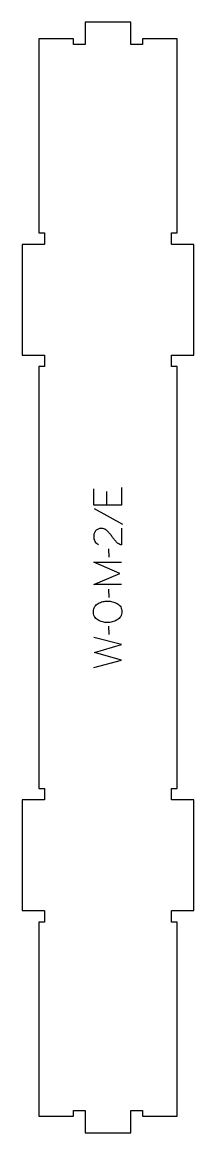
# Model space of a CAD drawing. Extents: x 0 to 186, y 0 to 1200.
import ezdxf

# ---------------------------------------------------------------- set-up
doc = ezdxf.new("R2010")
doc.units = 0
doc.layers.add('1_ANYTOOL_1MMDEEP_LABELS_S', color=2, linetype='CONTINUOUS')
doc.layers.add('4_ANYTOOL_CUTTHROUGH_OUTSI', color=5, linetype='CONTINUOUS')

msp = doc.modelspace()

# ---------------------------------------------------------------- linework, layer by layer
at = {"layer": '1_ANYTOOL_1MMDEEP_LABELS_S'}
for p, q in [((91.228571, 692.492857), (91.228571, 677.835714)), ((77.771429, 674.407143), (108.542857, 657.221428)), ((93.414286, 630.607143), (93.5, 621.821428)), ((93.414286, 587.107143), (93.5, 578.321428)), ((93.414286, 547.078571), (93.5, 538.292857))]:
    msp.add_line(p, q, dxfattribs=at)
for points in [[(107.3, 696.778571), (107.3, 677.835714), (77.3, 677.835714), (77.3, 695.664286)], [(107.3, 592.25), (77.3, 592.25), (105.671429, 604.25), (77.428571, 616.25), (107.3, 616.25)], [(77.3, 502.721428), (107.3, 510.435714), (78.2, 518.878571), (107.3, 527.364286), (77.3, 534.864286)]]:
    msp.add_lwpolyline(points, dxfattribs=at)
msp.add_lwpolyline([(107.257143, 653.192857), (107.214286, 634.892857, -0.034491), (105.466954, 635.555635, -0.037732), (103.833929, 636.4625, -0.037744), (102.359292, 637.601794, -0.03482), (101.064286, 638.942857, -0.00859), (98.665703, 641.902082, -0.008791), (96.371429, 644.942857, 0.020588), (94.137986, 647.762145, 0.025206), (91.657143, 650.364286, 0.046908), (90.355901, 651.384881, 0.051091), (88.882143, 652.132143, 0.050722), (87.233968, 652.580876, 0.041139), (85.528571, 652.721428, 0.039396), (83.720986, 652.578784, 0.058519), (81.982143, 652.089286, 0.060358), (80.575027, 651.298728, 0.061397), (79.4, 650.192857, 0.048006), (78.47804, 648.8369, 0.045901), (77.825, 647.332143, 0.045216), (77.42244, 645.592081, 0.034258), (77.3, 643.807143, 0.055622), (77.593987, 641.172572, 0.079896), (78.575, 638.728571, 0.080617), (80.2407, 636.759184, 0.060287), (82.4, 635.321428)], format="xyb", dxfattribs=at)
msp.add_lwpolyline([(76.957143, 563.15, -0.064784), (77.305064, 565.823955, -0.088904), (78.435714, 568.25, -0.05419), (80.127844, 570.172564, -0.051179), (82.185714, 571.7, -0.041653), (84.614487, 572.882199, -0.036749), (87.2, 573.671428, -0.024892), (89.819263, 574.129208, -0.030823), (92.471429, 574.292857, -0.034269), (95.043925, 574.116337, -0.031918), (97.571429, 573.601786, -0.031725), (100.180825, 572.713598, -0.026303), (102.671429, 571.528571, -0.058719), (104.833176, 570.004791, -0.077745), (106.496429, 567.966071, -0.077243), (107.475266, 565.479083, -0.055252), (107.771429, 562.807143, -0.054051), (107.472849, 560.053218, -0.077615), (106.475, 557.4875, -0.078558), (104.787927, 555.412426, -0.060481), (102.585714, 553.871428, -0.02629), (100.046495, 552.684768, -0.031299), (97.389286, 551.798214, -0.031469), (94.80247, 551.283176, -0.033416), (92.171429, 551.107143, -0.032847), (89.45448, 551.28582, -0.035049), (86.7875, 551.830357, -0.03503), (84.210461, 552.746331, -0.032231), (81.778571, 554, -0.062518), (79.711477, 555.621888, -0.074052), (78.1625, 557.733928, -0.072322), (77.231609, 560.360782, -0.049083)], format="xyb", close=True, dxfattribs=at)
at = {"layer": '4_ANYTOOL_CUTTHROUGH_OUTSI'}
msp.add_lwpolyline([(167.5, 372), (167.5, 827.5), (161.75, 827.5, -0.414214), (161.5, 827.75), (161.5, 839.75, -0.414214), (161.75, 840), (185.5, 840), (185.5, 959.5), (161.75, 959.5, -0.414214), (161.5, 959.75), (161.5, 971.75, -0.414214), (161.75, 972), (167.5, 972), (167.5, 1181.5), (130, 1181.5), (130, 1175.75, -0.414214), (129.75, 1175.5), (117.75, 1175.5, -0.414214), (117.5, 1175.75), (117.5, 1199.5), (68, 1199.5), (68, 1175.75, -0.414214), (67.75, 1175.5), (55.75, 1175.5, -0.414214), (55.5, 1175.75), (55.5, 1181.5), (18, 1181.5), (18, 972), (23.75, 972, -0.414214), (24, 971.75), (24, 959.75, -0.414214), (23.75, 959.5), (0, 959.5), (0, 840), (23.75, 840, -0.414214), (24, 839.75), (24, 827.75, -0.414214), (23.75, 827.5), (18, 827.5), (18, 372), (23.75, 372, -0.414214), (24, 371.75), (24, 359.75, -0.414214), (23.75, 359.5), (0, 359.5), (0, 240), (23.75, 240, -0.414214), (24, 239.75), (24, 227.75, -0.414214), (23.75, 227.5), (18, 227.5), (18, 18), (55.5, 18), (55.5, 23.75, -0.414214), (55.75, 24), (67.75, 24, -0.414214), (68, 23.75), (68, 0), (117.5, 0), (117.5, 23.75, -0.414214), (117.75, 24), (129.75, 24, -0.414214), (130, 23.75), (130, 18), (167.5, 18), (167.5, 227.5), (161.75, 227.5, -0.414214), (161.5, 227.75), (161.5, 239.75, -0.414214), (161.75, 240), (185.5, 240), (185.5, 359.5), (161.75, 359.5, -0.414214), (161.5, 359.75), (161.5, 371.75, -0.414214), (161.75, 372)], format="xyb", close=True, dxfattribs=at)

doc.saveas('drawing.dxf')
